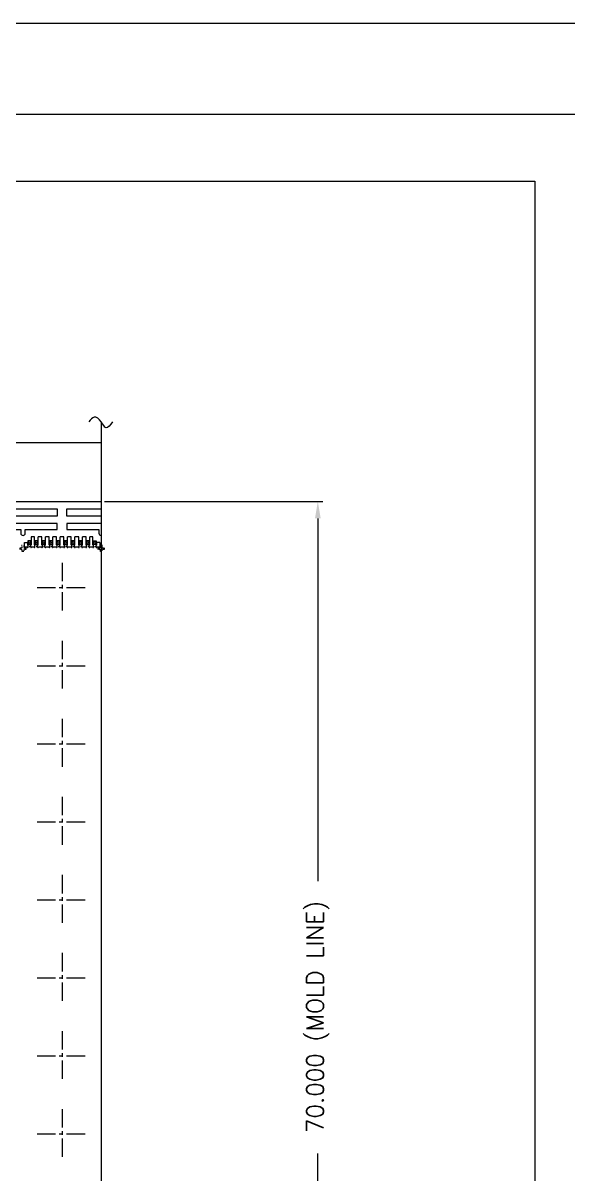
# Model space of a CAD drawing. Header units: millimetres. Extents: x 4544 to 5081, y 1539 to 1788.
# Drawn here: x 4954 to 4991, y 1710 to 1788.1 of the extents above; entities that cross this region are included whole.
import ezdxf

# ---------------------------------------------------------------- set-up
doc = ezdxf.new("R2010")
doc.units = ezdxf.units.MM
doc.linetypes.add('CENTER', pattern=[2, 1.25, -0.25, 0.25, -0.25])
doc.linetypes.add('HIDDEN', pattern=[0.375, 0.25, -0.125])
for name, color, linetype in [('1', 7, 'Continuous'), ('1D', 4, 'Continuous'), ('2D', 4, 'Continuous'), ('PKG', 2, 'Continuous'), ('PLATING', 3, 'Continuous'), ('中心线', 1, 'CENTER'), ('图层1实体', 7, 'Continuous')]:
    doc.layers.add(name, color=color, linetype=linetype)
doc.layers.add('标注线', color=3, linetype='Continuous', lineweight=18)
doc.styles.add('SIMPLEX', font='SIMPLEX')
pattern_1 = [(0, (-4196.66482, -1663.62), (0.0635, 0.0635), [0.03175, -0.09525]), (90, (-4196.64895, -1663.63588), (-0.0635, 0.0635), [0.03175, -0.09525])]
pattern_2 = [(0, (-4198.41482, -1663.62), (0.0635, 0.0635), [0.03175, -0.09525]), (90, (-4198.39895, -1663.63588), (-0.0635, 0.0635), [0.03175, -0.09525])]

msp = doc.modelspace()

# ---------------------------------------------------------------- hatches: boundary and pattern name
at = {"layer": 'PLATING', "lineweight": 5}
h = msp.add_hatch(dxfattribs=at)
h.set_pattern_fill('CROSS', color=3, scale=0.01)
h.set_pattern_definition(pattern_2)
h.paths.add_polyline_path([(4954.3257, 1752.9479), (4954.5257, 1752.9479), (4954.5257, 1752.6979), (4954.3257, 1752.6979)])
h = msp.add_hatch(dxfattribs=at)
h.set_pattern_fill('CROSS', color=3, scale=0.01)
h.set_pattern_definition(pattern_1)
h.paths.add_polyline_path([(4954.9957, 1752.6979), (4954.7957, 1752.6979), (4954.7957, 1752.9479), (4954.9957, 1752.9479)])
h = msp.add_hatch(dxfattribs=at)
h.set_pattern_fill('CROSS', color=3, scale=0.01)
h.set_pattern_definition(pattern_1)
h.paths.add_polyline_path([(4955.4957, 1752.6979), (4955.2957, 1752.6979), (4955.2957, 1752.9479), (4955.4957, 1752.9479)])
h = msp.add_hatch(dxfattribs=at)
h.set_pattern_fill('CROSS', color=3, scale=0.01)
h.set_pattern_definition(pattern_1)
h.paths.add_polyline_path([(4955.9957, 1752.6979), (4955.7957, 1752.6979), (4955.7957, 1752.9479), (4955.9957, 1752.9479)])
h = msp.add_hatch(dxfattribs=at)
h.set_pattern_fill('CROSS', color=3, scale=0.01)
h.set_pattern_definition(pattern_1)
h.paths.add_polyline_path([(4956.4957, 1752.6979), (4956.2957, 1752.6979), (4956.2957, 1752.9479), (4956.4957, 1752.9479)])
h = msp.add_hatch(dxfattribs=at)
h.set_pattern_fill('CROSS', color=3, scale=0.01)
h.set_pattern_definition(pattern_1)
h.paths.add_polyline_path([(4956.9957, 1752.6979), (4956.7957, 1752.6979), (4956.7957, 1752.9479), (4956.9957, 1752.9479)])
h = msp.add_hatch(dxfattribs=at)
h.set_pattern_fill('CROSS', color=3, scale=0.01)
h.set_pattern_definition(pattern_1)
h.paths.add_polyline_path([(4957.4957, 1752.6979), (4957.2957, 1752.6979), (4957.2957, 1752.9479), (4957.4957, 1752.9479)])
h = msp.add_hatch(dxfattribs=at)
h.set_pattern_fill('CROSS', color=3, scale=0.01)
h.set_pattern_definition(pattern_1)
h.paths.add_polyline_path([(4957.9957, 1752.6979), (4957.7957, 1752.6979), (4957.7957, 1752.9479), (4957.9957, 1752.9479)])
h = msp.add_hatch(dxfattribs=at)
h.set_pattern_fill('CROSS', color=3, scale=0.01)
h.set_pattern_definition(pattern_1)
h.paths.add_polyline_path([(4958.4957, 1752.6979), (4958.2957, 1752.6979), (4958.2957, 1752.9479), (4958.4957, 1752.9479)])
h = msp.add_hatch(dxfattribs=at)
h.set_pattern_fill('CROSS', color=3, scale=0.01)
h.set_pattern_definition(pattern_2)
h.paths.add_polyline_path([(4958.9657, 1752.6979), (4958.7657, 1752.6979), (4958.7657, 1752.9479), (4958.9657, 1752.9479)])

# ---------------------------------------------------------------- linework, layer by layer
at = {"lineweight": 5}
for p, q in [((4954.7707, 1753.2229), (4954.5557, 1753.2229)), ((4954.5557, 1753.2229), (4954.5557, 1752.6729)), ((4954.7707, 1752.6729), (4954.7707, 1753.2229)), ((4955.2707, 1753.2229), (4955.0207, 1753.2229)), ((4955.0207, 1752.6729), (4955.0207, 1753.2229)), ((4955.2707, 1752.6729), (4955.2707, 1753.2229)), ((4955.7707, 1753.2229), (4955.5207, 1753.2229)), ((4955.5207, 1752.6729), (4955.5207, 1753.2229)), ((4955.7707, 1752.6729), (4955.7707, 1753.2229)), ((4956.2707, 1753.2229), (4956.0207, 1753.2229)), ((4956.0207, 1752.6729), (4956.0207, 1753.2229)), ((4956.2707, 1752.6729), (4956.2707, 1753.2229)), ((4956.7707, 1753.2229), (4956.5207, 1753.2229)), ((4956.5207, 1752.6729), (4956.5207, 1753.2229)), ((4956.7707, 1752.6729), (4956.7707, 1753.2229)), ((4957.2707, 1753.2229), (4957.0207, 1753.2229)), ((4957.0207, 1752.6729), (4957.0207, 1753.2229)), ((4957.2707, 1752.6729), (4957.2707, 1753.2229)), ((4957.7707, 1753.2229), (4957.5207, 1753.2229)), ((4957.5207, 1752.6729), (4957.5207, 1753.2229)), ((4957.7707, 1752.6729), (4957.7707, 1753.2229)), ((4958.2707, 1753.2229), (4958.0207, 1753.2229)), ((4958.0207, 1752.6729), (4958.0207, 1753.2229)), ((4958.2707, 1752.6729), (4958.2707, 1753.2229)), ((4958.7357, 1753.2229), (4958.5207, 1753.2229)), ((4958.5207, 1752.6729), (4958.5207, 1753.2229)), ((4958.7357, 1752.6729), (4958.7357, 1753.2229)), ((4954.0907, 1752.8479), (4954.2957, 1752.8479)), ((4954.2957, 1752.8479), (4954.2957, 1752.6729)), ((4954.3357, 1752.6229), (4954.2957, 1752.6729)), ((4954.3357, 1752.5179), (4954.3357, 1752.6229)), ((4954.5157, 1752.6229), (4954.5557, 1752.6729)), ((4954.5157, 1752.5179), (4954.5157, 1752.6229)), ((4954.8057, 1752.6229), (4954.7707, 1752.6729)), ((4954.8057, 1752.5179), (4954.8057, 1752.6229)), ((4954.9857, 1752.6229), (4955.0207, 1752.6729)), ((4954.9857, 1752.5179), (4954.9857, 1752.6229)), ((4955.3057, 1752.6229), (4955.2707, 1752.6729)), ((4955.3057, 1752.5179), (4955.3057, 1752.6229)), ((4955.4857, 1752.6229), (4955.5207, 1752.6729)), ((4955.4857, 1752.5179), (4955.4857, 1752.6229)), ((4955.8057, 1752.6229), (4955.7707, 1752.6729)), ((4955.8057, 1752.5179), (4955.8057, 1752.6229)), ((4955.9857, 1752.6229), (4956.0207, 1752.6729)), ((4955.9857, 1752.5179), (4955.9857, 1752.6229)), ((4956.3057, 1752.6229), (4956.2707, 1752.6729)), ((4956.3057, 1752.5179), (4956.3057, 1752.6229)), ((4956.4857, 1752.6229), (4956.5207, 1752.6729)), ((4956.4857, 1752.5179), (4956.4857, 1752.6229)), ((4956.8057, 1752.6229), (4956.7707, 1752.6729)), ((4956.8057, 1752.5179), (4956.8057, 1752.6229)), ((4956.9857, 1752.6229), (4957.0207, 1752.6729)), ((4956.9857, 1752.5179), (4956.9857, 1752.6229)), ((4957.3057, 1752.6229), (4957.2707, 1752.6729)), ((4957.3057, 1752.5179), (4957.3057, 1752.6229)), ((4957.4857, 1752.6229), (4957.5207, 1752.6729)), ((4957.4857, 1752.5179), (4957.4857, 1752.6229)), ((4957.8057, 1752.6229), (4957.7707, 1752.6729)), ((4957.8057, 1752.5179), (4957.8057, 1752.6229)), ((4957.9857, 1752.6229), (4958.0207, 1752.6729)), ((4957.9857, 1752.5179), (4957.9857, 1752.6229)), ((4958.3057, 1752.6229), (4958.2707, 1752.6729)), ((4958.3057, 1752.5179), (4958.3057, 1752.6229)), ((4958.4857, 1752.6229), (4958.5207, 1752.6729)), ((4958.4857, 1752.5179), (4958.4857, 1752.6229)), ((4958.7757, 1752.6229), (4958.7357, 1752.6729)), ((4958.7757, 1752.5179), (4958.7757, 1752.6229)), ((4958.9557, 1752.6229), (4958.9957, 1752.6729)), ((4958.9557, 1752.5179), (4958.9557, 1752.6229)), ((4959.2007, 1752.8479), (4958.9957, 1752.8479)), ((4958.9957, 1752.6729), (4958.9957, 1752.8479))]:
    msp.add_line(p, q, dxfattribs=at)
at = {"lineweight": 5, "elevation": -0.0291}
msp.add_lwpolyline([(4818.5124, 1788.1145), (5080.5694, 1788.1145), (5080.5694, 1539.3036), (4818.5124, 1539.3036)], close=True, dxfattribs=at)
at = {"lineweight": 5}
msp.add_lwpolyline([(4951.6707, 1755.1229), (4956.3207, 1755.1229), (4956.3207, 1754.6229), (4951.6707, 1754.6229)], close=True, dxfattribs=at)
for points in [[(4959.2957, 1754.6229), (4956.9707, 1754.6229), (4956.9707, 1755.1229), (4959.2957, 1755.1229)], [(4954.2857, 1752.5179), (4954.0907, 1752.5179), (4954.0907, 1752.8479)], [(4954.7557, 1752.5179), (4954.5657, 1752.5179)], [(4955.2557, 1752.5179), (4955.0357, 1752.5179)], [(4955.7557, 1752.5179), (4955.5357, 1752.5179)], [(4956.2557, 1752.5179), (4956.0357, 1752.5179)], [(4956.7557, 1752.5179), (4956.5357, 1752.5179)], [(4957.2557, 1752.5179), (4957.0357, 1752.5179)], [(4957.7557, 1752.5179), (4957.5357, 1752.5179)], [(4958.2557, 1752.5179), (4958.0357, 1752.5179)], [(4958.7257, 1752.5179), (4958.5357, 1752.5179)], [(4959.2007, 1752.8479), (4959.2007, 1752.5179), (4959.0057, 1752.5179)]]:
    msp.add_lwpolyline(points, dxfattribs=at)
msp.add_lwpolyline([(4953.8457, 1753.4679, 1), (4954.1457, 1753.4679), (4954.1457, 1753.7229), (4956.3207, 1753.7229), (4956.3207, 1754.1229), (4951.6707, 1754.1229), (4951.6707, 1753.7229), (4953.8457, 1753.7229)], format="xyb", close=True, dxfattribs=at)
msp.add_lwpolyline([(4959.2957, 1754.1229), (4956.9707, 1754.1229), (4956.9707, 1753.7229), (4959.1457, 1753.7229), (4959.1457, 1753.4679, 0.4142136), (4959.2957, 1753.3179, 0.4142136)], format="xyb", dxfattribs=at)
for centre in [(4954.3107, 1752.5179), (4954.5407, 1752.5179), (4954.7807, 1752.5179), (4955.0107, 1752.5179), (4955.2807, 1752.5179), (4955.5107, 1752.5179), (4955.7807, 1752.5179), (4956.0107, 1752.5179), (4956.2807, 1752.5179), (4956.5107, 1752.5179), (4956.7807, 1752.5179), (4957.0107, 1752.5179), (4957.2807, 1752.5179), (4957.5107, 1752.5179), (4957.7807, 1752.5179), (4958.0107, 1752.5179), (4958.2807, 1752.5179), (4958.5107, 1752.5179), (4958.7507, 1752.5179), (4958.9807, 1752.5179)]:
    msp.add_arc(centre, 0.025, 180, 0, dxfattribs=at)
at = {"layer": '1', "lineweight": 5}
msp.add_line((4883.7957, 1759.6229), (4959.2957, 1759.6229), dxfattribs=at)
at = {"layer": '1D', "color": 4, "linetype": 'HIDDEN', "lineweight": 5, "ltscale": 0.3}
for points in [[(4954.5157, 1752.5429), (4954.3357, 1752.5429)], [(4954.9857, 1752.5429), (4954.8057, 1752.5429)], [(4955.4857, 1752.5429), (4955.3057, 1752.5429)], [(4955.9857, 1752.5429), (4955.8057, 1752.5429)], [(4956.4857, 1752.5429), (4956.3057, 1752.5429)], [(4956.9857, 1752.5429), (4956.8057, 1752.5429)], [(4957.4857, 1752.5429), (4957.3057, 1752.5429)], [(4957.9857, 1752.5429), (4957.8057, 1752.5429)], [(4958.4857, 1752.5429), (4958.3057, 1752.5429)], [(4958.9557, 1752.5429), (4958.7757, 1752.5429)]]:
    msp.add_lwpolyline(points, dxfattribs=at)
at = {"layer": '2D', "color": 4, "linetype": 'HIDDEN', "lineweight": 5, "ltscale": 0.3}
for points in [[(4954.0907, 1752.6229), (4954.0457, 1752.6229), (4954.0457, 1752.4729), (4954.1957, 1752.4729), (4954.1957, 1752.3729), (4954.0457, 1752.3729), (4954.0457, 1752.2229), (4953.9457, 1752.2229), (4953.9457, 1752.3729), (4953.7957, 1752.3729), (4953.7957, 1752.4729), (4953.9457, 1752.4729), (4953.9457, 1752.6229), (4953.9007, 1752.6229)], [(4959.3907, 1752.6229), (4959.3457, 1752.6229), (4959.3457, 1752.4729), (4959.4957, 1752.4729), (4959.4957, 1752.3729), (4959.3457, 1752.3729), (4959.3457, 1752.2229), (4959.2457, 1752.2229), (4959.2457, 1752.3729), (4959.0957, 1752.3729), (4959.0957, 1752.4729), (4959.2457, 1752.4729), (4959.2457, 1752.6229), (4959.2007, 1752.6229)]]:
    msp.add_lwpolyline(points, dxfattribs=at)
at = {"layer": 'PKG', "color": 6, "lineweight": 5}
msp.add_line((4959.2957, 1761.0301), (4959.2957, 1679.782), dxfattribs=at)
at = {"layer": 'PKG', "color": 1, "lineweight": 5}
msp.add_lwpolyline([(4959.2957, 1685.6229), (4887.2957, 1685.6229), (4887.2957, 1755.6229), (4959.2957, 1755.6229)], dxfattribs=at)
at = {"layer": 'PKG', "lineweight": 5}
msp.add_spline([(4960.0742, 1761.0301), (4959.6334, 1760.6305), (4959.2957, 1761.0301), (4958.8185, 1761.3527), (4958.4712, 1761.0301)], degree=3, dxfattribs=at)
at = {"layer": 'PLATING', "lineweight": 5}
for points in [[(4954.3257, 1752.6979), (4954.5257, 1752.6979), (4954.5257, 1752.9479), (4954.3257, 1752.9479)], [(4954.7957, 1752.6979), (4954.9957, 1752.6979), (4954.9957, 1752.9479), (4954.7957, 1752.9479)], [(4955.2957, 1752.6979), (4955.4957, 1752.6979), (4955.4957, 1752.9479), (4955.2957, 1752.9479)], [(4955.7957, 1752.6979), (4955.9957, 1752.6979), (4955.9957, 1752.9479), (4955.7957, 1752.9479)], [(4956.2957, 1752.6979), (4956.4957, 1752.6979), (4956.4957, 1752.9479), (4956.2957, 1752.9479)], [(4956.7957, 1752.6979), (4956.9957, 1752.6979), (4956.9957, 1752.9479), (4956.7957, 1752.9479)], [(4957.2957, 1752.6979), (4957.4957, 1752.6979), (4957.4957, 1752.9479), (4957.2957, 1752.9479)], [(4957.7957, 1752.6979), (4957.9957, 1752.6979), (4957.9957, 1752.9479), (4957.7957, 1752.9479)], [(4958.2957, 1752.6979), (4958.4957, 1752.6979), (4958.4957, 1752.9479), (4958.2957, 1752.9479)], [(4958.9657, 1752.6979), (4958.7657, 1752.6979), (4958.7657, 1752.9479), (4958.9657, 1752.9479)]]:
    msp.add_lwpolyline(points, close=True, dxfattribs=at)
at = {"layer": '中心线', "linetype": 'CENTER', "lineweight": 5}
for p, q in [((4956.6457, 1751.4636), (4956.6457, 1748.0821)), ((4954.9549, 1749.7729), (4958.3364, 1749.7729)), ((4956.6457, 1746.1636), (4956.6457, 1742.7821)), ((4954.9549, 1744.4729), (4958.3364, 1744.4729)), ((4956.6457, 1740.8636), (4956.6457, 1737.4821)), ((4954.9549, 1739.1729), (4958.3364, 1739.1729)), ((4956.6457, 1735.5636), (4956.6457, 1732.1821)), ((4954.9549, 1733.8729), (4958.3364, 1733.8729)), ((4956.6457, 1730.2636), (4956.6457, 1726.8821)), ((4954.9549, 1728.5729), (4958.3364, 1728.5729)), ((4956.6457, 1724.9636), (4956.6457, 1721.5821)), ((4954.9549, 1723.2729), (4958.3364, 1723.2729)), ((4956.6457, 1719.6636), (4956.6457, 1716.2821)), ((4954.9549, 1717.9729), (4958.3364, 1717.9729)), ((4956.6457, 1714.3636), (4956.6457, 1710.9821)), ((4954.9549, 1712.6729), (4958.3364, 1712.6729))]:
    msp.add_line(p, q, dxfattribs=at)
at = {"layer": '图层1实体', "lineweight": 5, "elevation": 0.0325}
for points in [[(4832.1398, 1781.9326), (4994.1036, 1781.9326), (4994.1036, 1557.0243), (4832.1398, 1557.0243)], [(4851.4957, 1777.3728), (4988.7114, 1777.3728), (4988.7114, 1561.5567), (4851.4957, 1561.5567)]]:
    msp.add_lwpolyline(points, close=True, dxfattribs=at)
at = {"layer": '标注线', "lineweight": 5}
for p, q in [((4959.5238, 1755.6229), (4974.34, 1755.6229)), ((4973.995, 1754.4729), (4973.995, 1729.8507)), ((4973.995, 1686.7729), (4973.995, 1711.3551))]:
    msp.add_line(p, q, dxfattribs=at)
msp.add_solid([(4973.8033, 1754.4729), (4974.1867, 1754.4729), (4973.995, 1755.6229)], dxfattribs=at)

# ---------------------------------------------------------------- texts
at = {"layer": '标注线', "lineweight": 5, "insert": (4973.995, 1720.6229), "char_height": 1.15, "attachment_point": 5, "rotation": 90, "style": 'SIMPLEX'}
msp.add_mtext('70.000 (MOLD LINE)', dxfattribs=at)

doc.saveas('drawing.dxf')
